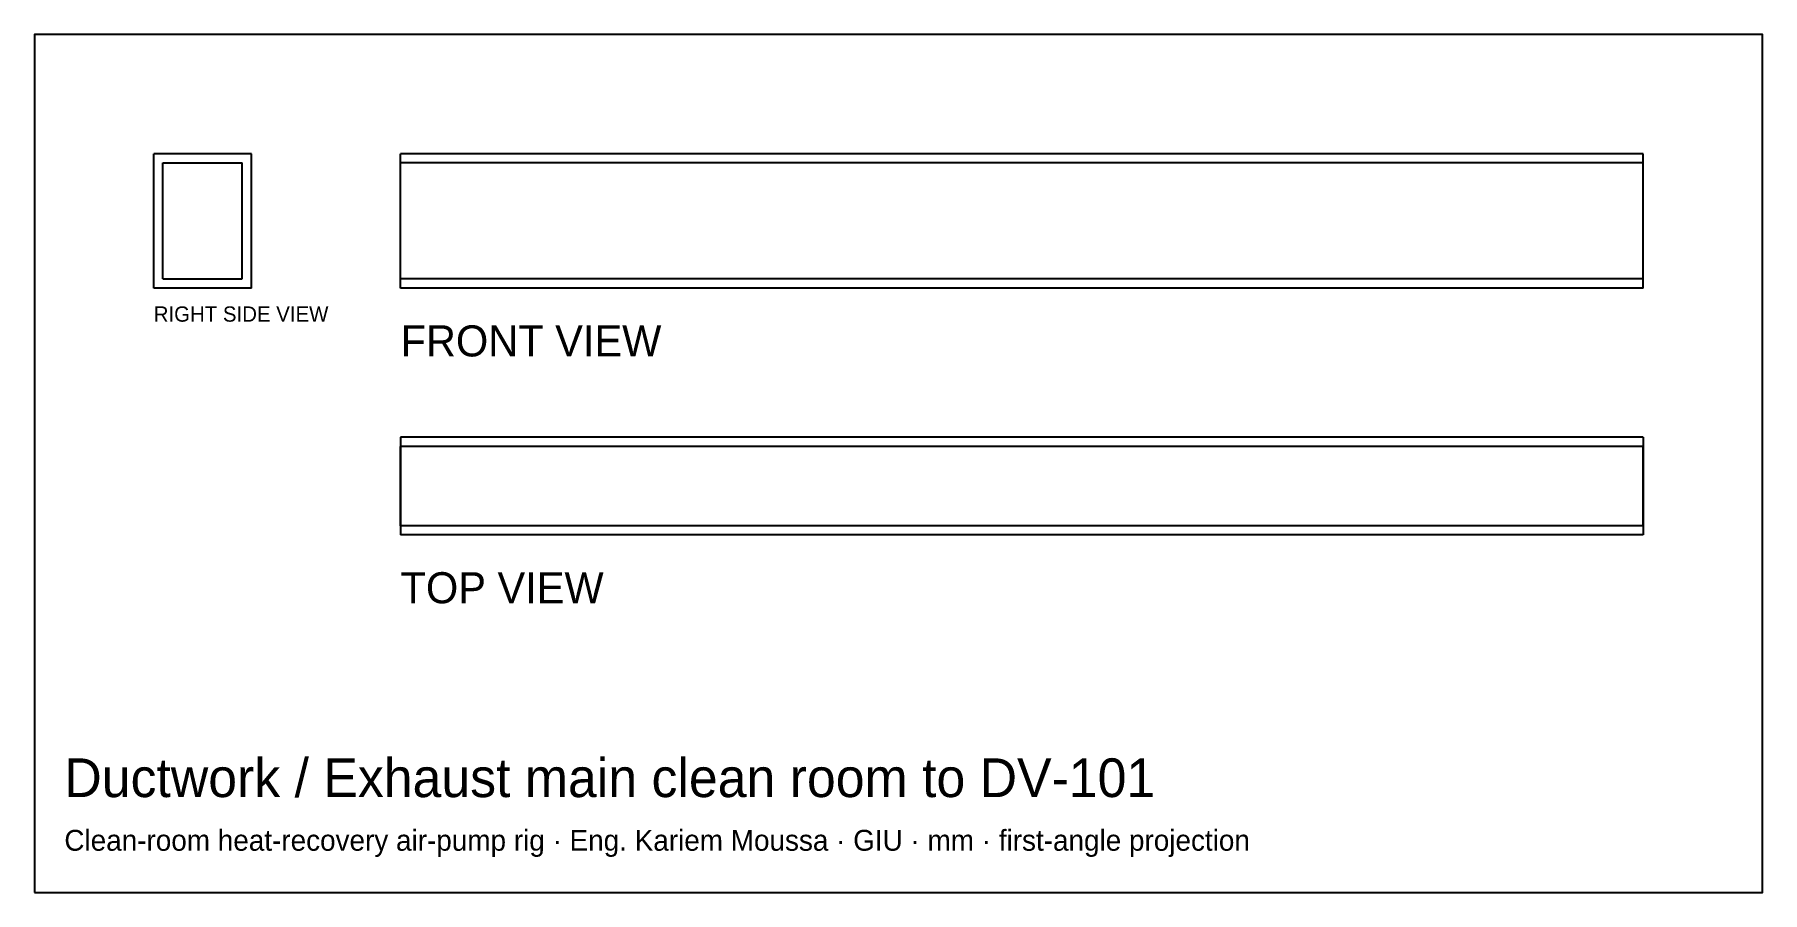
# Model space of a CAD drawing. Header units: millimetres. Extents: x -281 to 2, y 0 to 141.
import ezdxf

# ---------------------------------------------------------------- set-up
doc = ezdxf.new("R2010")
doc.units = ezdxf.units.MM
for name, color, linetype in [('BORDER', 7, 'Continuous'), ('HIDDEN', 8, 'Continuous'), ('TEXT', 5, 'Continuous'), ('VISIBLE', 7, 'Continuous')]:
    doc.layers.add(name, color=color, linetype=linetype)

msp = doc.modelspace()

# ---------------------------------------------------------------- linework, layer by layer
at = {"layer": 'BORDER'}
msp.add_lwpolyline([(-280.9336, 0.0392), (2.0136, 0.0392), (2.0136, 140.5136), (-280.9336, 140.5136)], close=True, dxfattribs=at)
at = {"layer": 'HIDDEN'}
for points in [[(-261.42, 99), (-261.42, 121)], [(-245.42, 121), (-261.42, 121)], [(-259.92, 119.5), (-246.92, 119.5)], [(-259.92, 100.5), (-259.92, 119.5)], [(-246.92, 100.5), (-246.92, 119.5)], [(-245.42, 99), (-245.42, 121)], [(-17.5, 121), (-221, 121)], [(-221, 99), (-221, 121)], [(-17.5, 119.5), (-221, 119.5)], [(-17.5, 119.5), (-221, 119.5)], [(-221, 100.5), (-221, 119.5)], [(-221, 100.5), (-221, 119.5)], [(-17.5, 99), (-17.5, 121)], [(-17.5, 100.5), (-17.5, 119.5)], [(-17.5, 100.5), (-17.5, 119.5)], [(-259.92, 100.5), (-246.92, 100.5)], [(-17.5, 100.5), (-221, 100.5)], [(-17.5, 100.5), (-221, 100.5)], [(-245.42, 99), (-261.42, 99)], [(-17.5, 99), (-221, 99)], [(-221, 74.58), (-221, 58.58)], [(-17.5, 74.58), (-221, 74.58)], [(-17.5, 74.58), (-17.5, 58.58)], [(-17.5, 73.08), (-221, 73.08)], [(-17.5, 73.08), (-221, 73.08)], [(-221, 60.08), (-221, 73.08)], [(-221, 60.08), (-221, 73.08)], [(-17.5, 60.08), (-17.5, 73.08)], [(-17.5, 60.08), (-17.5, 73.08)], [(-17.5, 60.08), (-221, 60.08)], [(-17.5, 60.08), (-221, 60.08)], [(-17.5, 58.58), (-221, 58.58)]]:
    msp.add_lwpolyline(points, dxfattribs=at)
at = {"layer": 'VISIBLE'}
for points in [[(-261.42, 99), (-261.42, 121)], [(-245.42, 121), (-261.42, 121)], [(-259.92, 119.5), (-246.92, 119.5)], [(-259.92, 100.5), (-259.92, 119.5)], [(-246.92, 100.5), (-246.92, 119.5)], [(-245.42, 99), (-245.42, 121)], [(-17.5, 121), (-221, 121)], [(-221, 99), (-221, 121)], [(-17.5, 99), (-17.5, 121)], [(-259.92, 100.5), (-246.92, 100.5)], [(-245.42, 99), (-261.42, 99)], [(-17.5, 99), (-221, 99)], [(-221, 74.58), (-221, 58.58)], [(-17.5, 74.58), (-221, 74.58)], [(-17.5, 74.58), (-17.5, 58.58)], [(-17.5, 58.58), (-221, 58.58)]]:
    msp.add_lwpolyline(points, dxfattribs=at)

# ---------------------------------------------------------------- texts
at = {"layer": 'TEXT'}
for s, height, p in [('RIGHT SIDE VIEW', 2.5, (-261.42, 93.5)), ('FRONT VIEW', 5.0875, (-221, 87.8075)), ('TOP VIEW', 5.0875, (-221, 47.3875)), ('Ductwork / Exhaust main clean room to DV-101', 6.34192, (-276.0552, 15.6501)), ('Clean-room heat-recovery air-pump rig · Eng. Kariem Moussa · GIU · mm · first-angle projection', 3.41488, (-276.0552, 6.869))]:
    msp.add_text(s, height=height, dxfattribs=at).set_placement(p)

doc.saveas('drawing.dxf')
